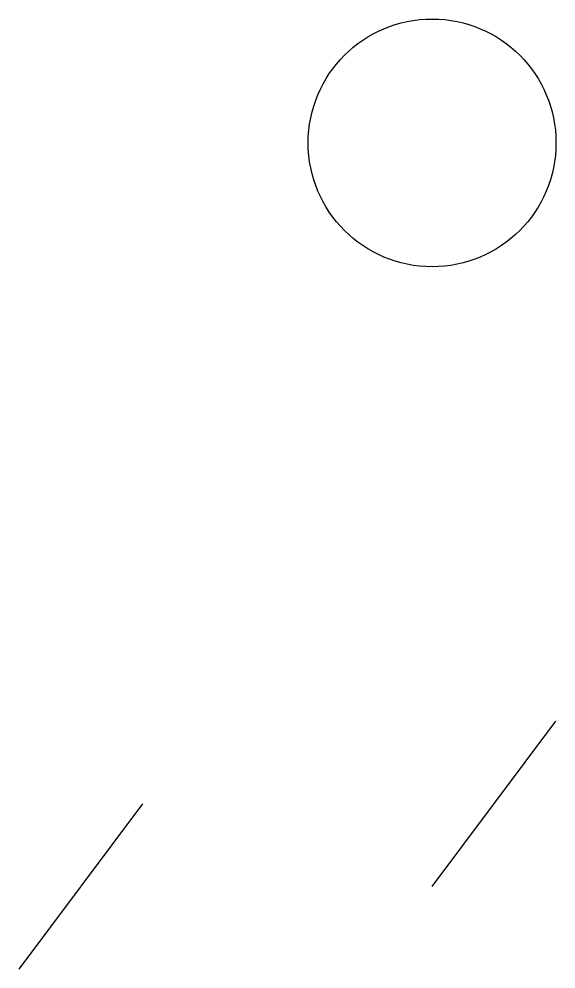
# Model space of a CAD drawing. Header units: millimetres. Extents: x 0 to 13, y 0 to 23.
import ezdxf

# ---------------------------------------------------------------- set-up
doc = ezdxf.new("R2010")
doc.units = ezdxf.units.MM
doc.layers.add('Survey', color=3, linetype='Continuous', true_color=0x00ff00)

msp = doc.modelspace()

# ---------------------------------------------------------------- linework, layer by layer
at = {"layer": 'Survey'}
for p, q in [((10, 2, 5), (13, 6, 5)), ((0, 0), (3, 4))]:
    msp.add_line(p, q, dxfattribs=at)
msp.add_circle((10, 20), 3, dxfattribs=at)

doc.saveas('drawing.dxf')
